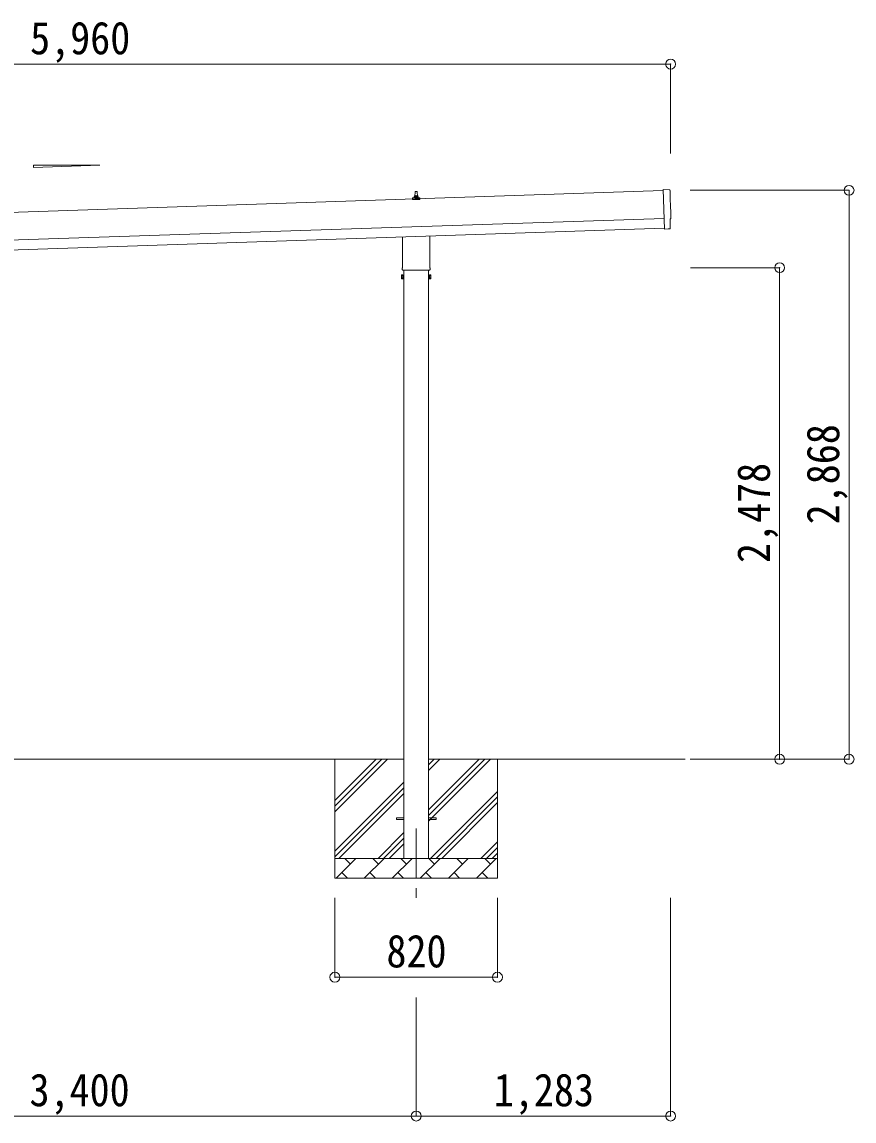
# Model space of a CAD drawing. Units: millimetres at full size, sheet at 1:50. Extents: x -14053 to 14053, y -9700 to 9700.
# Drawn here: x 4162 to 8358, y -6165 to -625 of the extents above; entities that cross this region are included whole.
import ezdxf
from ezdxf.enums import TextEntityAlignment as Align

# ---------------------------------------------------------------- set-up
doc = ezdxf.new("R2010")
doc.units = ezdxf.units.MM
doc.header["$LTSCALE"] = 50
doc.header["$PDMODE"] = 32
doc.header["$PDSIZE"] = 50
doc.linetypes.add('CHAIN1', pattern=[8, 5, -1, 1, -1])
for name, color, linetype, lineweight in [('0-1_Defpoints', 7, 'CHAIN1', 9), ('0-2_TEXT1', 4, 'Continuous', 9), ('0-3_SHAPE', 7, 'Continuous', 9), ('0-7_PARTS2', 7, 'Continuous', 9), ('0-8_TABLE1', 6, 'Continuous', 9)]:
    doc.layers.add(name, color=color, linetype=linetype, lineweight=lineweight)
doc.styles.add('ＭＳ ゴシック', font='')
doc.styles.get('ＭＳ ゴシック').set_extended_font_data('MS Gothic')

msp = doc.modelspace()

# ---------------------------------------------------------------- linework, layer by layer
at = {"layer": '0-1_Defpoints'}
msp.add_line((6150.05, -4691.27), (6150.05, -5040.27), dxfattribs=at)
at = {"layer": '0-2_TEXT1'}
for p, q in [((7395.95, -1474.71), (1503.83, -1671.11)), ((6144.05, -1503.68), (6144.78, -1480.16)), ((6145.78, -1479.18), (6154.33, -1479.18)), ((6155.33, -1480.16), (6156.05, -1503.68)), ((7395.78, -1469.62), (7402.4, -1668.37)), ((7425.95, -1470.2), (7395.78, -1469.62)), ((6131.8, -1519.18), (6131.8, -1511.47)), ((6168.3, -1519.18), (6131.8, -1519.18)), ((6132.19, -1510.68), (6167.92, -1510.68)), ((6132.57, -1510.49), (6139.29, -1508.87)), ((6139.67, -1508.68), (6160.44, -1508.68)), ((6140.05, -1507.89), (6140.05, -1503.68)), ((6141.05, -1503.68), (6159.05, -1503.68)), ((6160.05, -1507.89), (6160.05, -1503.68)), ((6167.54, -1510.49), (6160.82, -1508.87)), ((6168.3, -1519.18), (6168.3, -1511.47)), ((1508.5, -1811.04), (7400.61, -1614.63)), ((7430.1, -1617.04), (7430.6, -1617.02)), ((7431.66, -1664.04), (7430.1, -1617.04)), ((1510.16, -1861.01), (7402.28, -1664.6)), ((6081.75, -1863.17), (6081.75, -1708.62)), ((6218.35, -1704.07), (6218.35, -1863.17)), ((7420.59, -1666.86), (7402.4, -1668.37)), ((7421.27, -1667.47), (7420.59, -1666.86)), ((7422.02, -1667.72), (7428.93, -1667.12)), ((6080.05, -1871.94), (6080.05, -1866.44)), ((6217.99, -1875.44), (6082.12, -1875.44)), ((6087.55, -1875.44), (6087.55, -4841.27)), ((6212.55, -4841.27), (6212.55, -1875.44)), ((6220.05, -1866.44), (6220.05, -1871.94)), ((6076.05, -1901.44), (6076.81, -1900.13)), ((6076.05, -1901.44), (6076.05, -1918.44)), ((6076.05, -1918.44), (6076.81, -1919.76)), ((6083.05, -1900.13), (6076.81, -1900.13)), ((6083.05, -1905.03), (6076.81, -1905.03)), ((6083.05, -1914.85), (6076.81, -1914.85)), ((6083.05, -1919.76), (6076.81, -1919.76)), ((6083.05, -1919.76), (6083.05, -1900.13)), ((6083.05, -1900.74), (6085.55, -1900.74)), ((6085.55, -1919.14), (6083.05, -1919.14)), ((6212.55, -1920.44), (6214.55, -1920.44)), ((6217.05, -1900.74), (6214.55, -1900.74)), ((6214.55, -1919.14), (6217.05, -1919.14)), ((6217.05, -1919.76), (6217.05, -1900.13)), ((6217.05, -1900.13), (6223.3, -1900.13)), ((6217.05, -1905.03), (6223.3, -1905.03)), ((6217.05, -1914.85), (6223.3, -1914.85)), ((6217.05, -1919.76), (6223.3, -1919.76)), ((6224.05, -1901.44), (6223.3, -1900.13)), ((6224.05, -1918.44), (6223.3, -1919.76)), ((6224.05, -1901.44), (6224.05, -1918.44)), ((6050.05, -4636.77), (6087.55, -4636.77)), ((6050.05, -4645.77), (6050.05, -4636.77)), ((6050.05, -4645.77), (6087.55, -4645.77)), ((6212.55, -4636.77), (6250.05, -4636.77)), ((6212.55, -4645.77), (6250.05, -4645.77)), ((6250.05, -4645.77), (6250.05, -4636.77))]:
    msp.add_line(p, q, dxfattribs=at)
msp.add_lwpolyline([(6085.55, -1920.44), (6085.55, -1899.44), (6087.55, -1899.44), (6087.55, -1920.44)], close=True, dxfattribs=at)
msp.add_lwpolyline([(6214.55, -1920.44), (6214.55, -1899.44), (6212.55, -1899.44)], dxfattribs=at)
for centre, radius, start, end in [((6145.78, -1480.18), 1, 90, 178.60509), ((6154.33, -1480.18), 1, 1.39491, 90), ((7425.86, -1474.7), 4.5, 1.09537, 88.91326), ((6132.8, -1511.47), 1, 103.62699, 180), ((6139.05, -1507.89), 1, 283.62699, 0), ((6144.14, -1504.31), 4.13, 90, 171.17633), ((6141.05, -1504.68), 1, 90, 180), ((6153.39, -1503.68), 4.83, 133.60282, 180), ((6146.72, -1503.68), 4.83, 0, 46.39718), ((6155.97, -1504.31), 4.13, 8.82367, 90), ((6159.05, -1504.68), 1, 0, 90), ((6161.05, -1507.89), 1, 180, 256.37301), ((6167.3, -1511.47), 1, 0, 76.37301), ((7430.45, -1612.52), 4.5, 271.90915, 2.73345), ((7421.94, -1666.72), 1, 228.4071, 274.90505), ((6084.05, -1866.44), 4, 125.09963, 180), ((6084.05, -1871.94), 4, 180, 194.47751), ((6084.05, -1871.94), 4, 194.47751, 241.04498), ((6216.05, -1871.94), 4, 298.95502, 345.52249), ((6216.05, -1866.44), 4, 0, 54.90037), ((6216.05, -1871.94), 4, 345.52249, 0), ((6080.4, -1902.58), 4.34, 145.61575, 214.38425), ((6080.4, -1917.3), 4.34, 145.61575, 214.38425), ((6092.3, -1909.94), 16.24, 162.41205, 197.58795), ((6207.81, -1909.94), 16.24, 342.41205, 17.58795), ((6219.71, -1902.58), 4.34, 325.61575, 34.38425), ((6219.71, -1917.3), 4.34, 325.61575, 34.38425)]:
    msp.add_arc(centre, radius, start, end, dxfattribs=at)
for centre, major_axis, ratio, start_param, end_param in [((12192.89, -1384.84), (-4760.73, -158.69), 0.99863, 6.2686928, 6.2976566), ((7428.66, -1664.13), (2.25, -2), 0.9974, 5.5252311, 7.0411395)]:
    msp.add_ellipse(centre, major_axis=major_axis, ratio=ratio, start_param=start_param, end_param=end_param, dxfattribs=at)
at = {"layer": '0-3_SHAPE'}
for p, q in [((6087.55, -4341.27), (2812.55, -4341.27)), ((5740.05, -4341.27), (5740.05, -4941.27)), ((5740.05, -4549.76), (5948.54, -4341.27)), ((5740.05, -4578.04), (5976.82, -4341.27)), ((5740.05, -4606.33), (6005.11, -4341.27)), ((7506.91, -4341.27), (6212.55, -4341.27)), ((6212.55, -4370.1), (6241.38, -4341.27)), ((6212.55, -4398.38), (6269.66, -4341.27)), ((6212.55, -4652.94), (6524.22, -4341.27)), ((6212.55, -4596.37), (6467.65, -4341.27)), ((6212.55, -4624.66), (6495.94, -4341.27)), ((6560.05, -4341.27), (6560.05, -4941.27)), ((5740.05, -4804.31), (6087.55, -4456.81)), ((5740.05, -4832.6), (6087.55, -4485.1)), ((5759.66, -4841.27), (6087.55, -4513.38)), ((6222.21, -4841.27), (6560.05, -4503.43)), ((6250.5, -4841.27), (6560.05, -4531.72)), ((6278.78, -4841.27), (6560.05, -4560)), ((5957.65, -4841.27), (6087.55, -4711.37)), ((5985.94, -4841.27), (6087.55, -4739.66)), ((6476.77, -4841.27), (6560.05, -4757.99)), ((6014.22, -4841.27), (6087.55, -4767.94)), ((6505.05, -4841.27), (6560.05, -4786.27)), ((6533.34, -4841.27), (6560.05, -4814.56)), ((5740.05, -4841.27), (6560.05, -4841.27)), ((5746.5, -4941.27), (5846.5, -4841.27)), ((5817.95, -4869.83), (5789.39, -4841.27)), ((5887.92, -4941.27), (5987.92, -4841.27)), ((5959.37, -4869.83), (5930.82, -4841.27)), ((6029.34, -4941.27), (6129.34, -4841.27)), ((6100.79, -4869.83), (6072.24, -4841.27)), ((6170.77, -4941.27), (6270.77, -4841.27)), ((6242.21, -4869.83), (6213.66, -4841.27)), ((6312.19, -4941.27), (6412.19, -4841.27)), ((6383.63, -4869.83), (6355.08, -4841.27)), ((6453.61, -4941.27), (6553.61, -4841.27)), ((6525.05, -4869.83), (6496.5, -4841.27)), ((5775.05, -4912.72), (5803.61, -4941.27)), ((5916.48, -4912.72), (5945.03, -4941.27)), ((6057.9, -4912.72), (6086.45, -4941.27)), ((6199.32, -4912.72), (6227.87, -4941.27)), ((6340.74, -4912.72), (6369.29, -4941.27)), ((6482.16, -4912.72), (6510.72, -4941.27)), ((6560.05, -4941.27), (5740.05, -4941.27))]:
    msp.add_line(p, q, dxfattribs=at)
at = {"layer": '0-7_PARTS2', "color": 4}
for p, q in [((4219.42, -1346.09), (4555.42, -1346.09)), ((4219.42, -1358.5), (4219.42, -1346.09)), ((4555.42, -1346.09), (4219.42, -1358.5))]:
    msp.add_line(p, q, dxfattribs=at)
at = {"layer": '0-8_TABLE1'}
for p, q in [((1473.05, -837.16), (7433.05, -837.16)), ((7433.05, -837.16), (7433.05, -1287.16)), ((8333.05, -1473.27), (7532.05, -1473.27)), ((8333.05, -4341.27), (8333.05, -1473.27)), ((7983.05, -1863.27), (7533.05, -1863.27)), ((7983.05, -1863.27), (7983.05, -4341.27)), ((8333.05, -4341.27), (7532.05, -4341.27)), ((5740.05, -5440.27), (5740.05, -5040.27)), ((6560.05, -5440.27), (6560.05, -5040.27)), ((7433.05, -6140.27), (7433.05, -5040.27)), ((5740.05, -5440.27), (6560.05, -5440.27)), ((6150.05, -6140.27), (6150.05, -5542.27)), ((2750.05, -6140.27), (6150.05, -6140.27)), ((6150.05, -6140.27), (7433.05, -6140.27))]:
    msp.add_line(p, q, dxfattribs=at)
for p in [(7433.05, -837.16), (8333.05, -1473.27), (7983.05, -1863.27), (7983.05, -4341.27), (8333.05, -4341.27), (5740.05, -5440.27), (6560.05, -5440.27), (6150.05, -6140.27), (7433.05, -6140.27)]:
    msp.add_point(p, dxfattribs=at)

# ---------------------------------------------------------------- texts
at = {"layer": '0-8_TABLE1', "color": 7, "style": 'ＭＳ ゴシック', "width": 0.9}
for s, p in [('5,960', (4203.05, -837.16)), ('820', (6000.05, -5440.27)), ('3,400', (4200.05, -6140.27)), ('1,283', (6541.55, -6140.27))]:
    msp.add_text(s, height=165, dxfattribs=at).set_placement(p, align=Align.BOTTOM_LEFT)
for s, p in [('2,868', (8333.05, -3157.27)), ('2,478', (7983.05, -3352.27))]:
    msp.add_text(s, height=165, rotation=90, dxfattribs=at).set_placement(p, align=Align.BOTTOM_LEFT)

doc.saveas('drawing.dxf')
